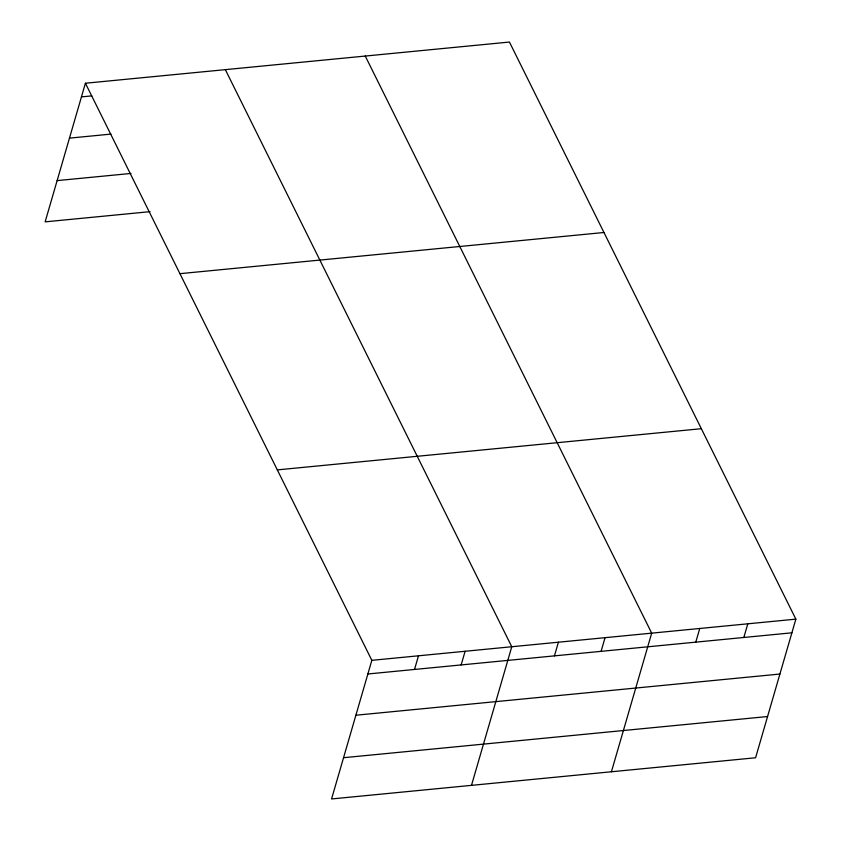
<?xml version="1.0" encoding="UTF-8"?>
<svg xmlns="http://www.w3.org/2000/svg" width="841" height="841" viewBox="0 0 841 841"><rect width="100%" height="100%" fill="white"/><g stroke="black" fill="none" stroke-linecap="round" stroke-linejoin="round"><path stroke-width="1.26" d="M85.414 83.238L371.838 660.332L331.564 798.95L755.586 757.762L795.859 619.144L509.436 42.05L85.414 83.238L45.141 221.856L150.087 211.659M414.518 669.457L418.482 655.801M461.152 664.926L465.126 651.27M471.496 785.357L511.77 646.74L225.335 69.645M554.44 655.864L558.413 642.209M601.084 651.344L605.047 637.678M611.418 771.765L651.691 633.147L365.267 56.053M695.78 642.146L699.754 628.479M743.833 637.478L747.807 623.812M81.44 96.894L91.806 95.895M69.467 138.134L110.928 134.108M57.125 180.615L130.975 173.446M179.932 273.672L603.954 232.494M277.32 469.888L701.341 428.7M371.838 660.332L795.859 619.144M367.874 673.988L791.896 632.81M355.89 715.228L779.912 674.04M343.548 757.709L767.57 716.532"/></g></svg>
